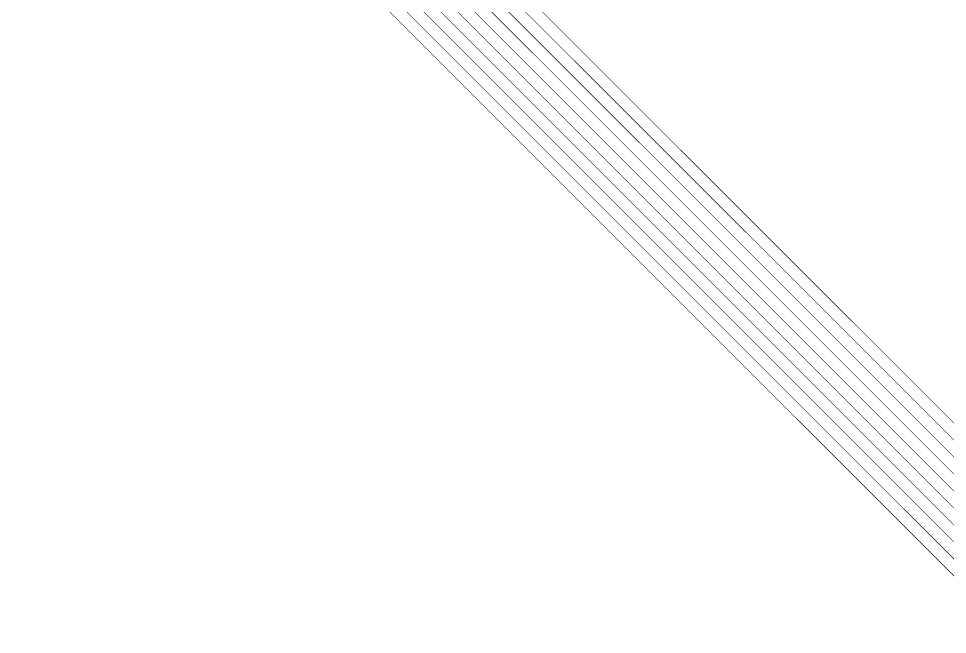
# Model space of a CAD drawing. Extents: x -21730 to 22170, y -18094 to 18606.
# Drawn here: x 268 to 5741, y -10148 to -6519 of the extents above; entities that cross this region are included whole.
import ezdxf

# ---------------------------------------------------------------- set-up
doc = ezdxf.new("R2010")
doc.units = 0
doc.layers.add('L0D0_0', color=1, linetype='CONTINUOUS')

msp = doc.modelspace()

# ---------------------------------------------------------------- linework, layer by layer
at = {"layer": 'L0D0_0', "const_width": 3}
for points in [[(270, -4294), (13382.5, -17406.5)], [(370, -4294), (13382.5, -17306.5)], [(470, -4294), (13382.5, -17206.5)], [(570, -4294), (13382.5, -17106.5)], [(670, -4294), (13382.5, -17006.5)], [(770, -4294), (13382.5, -16906.5)], [(870, -4294), (13382.5, -16806.5)], [(970, -4294), (13382.5, -16706.5)], [(1070, -4294), (13382.5, -16606.5)], [(1170, -4294), (13382.5, -16506.5)]]:
    msp.add_lwpolyline(points, dxfattribs=at)

doc.saveas('drawing.dxf')
